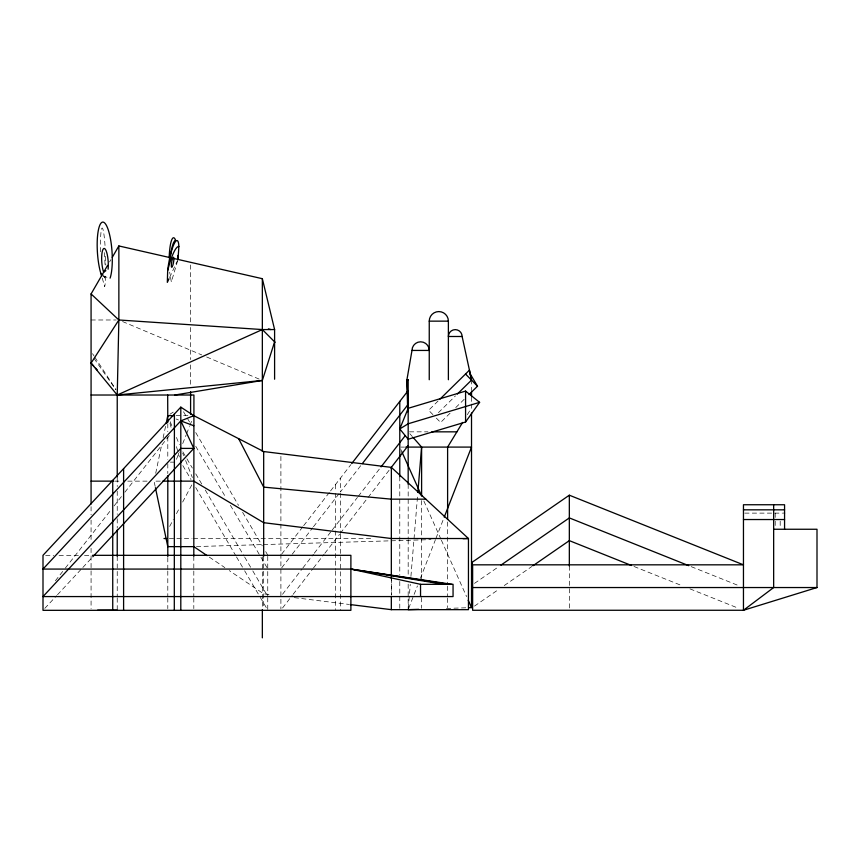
<?xml version="1.0" encoding="UTF-8"?>
<svg xmlns="http://www.w3.org/2000/svg" width="860" height="860" viewBox="0 0 860 860"><rect width="100%" height="100%" fill="white"/><g stroke="black" fill="none" stroke-linecap="round" stroke-linejoin="round"><path stroke-width="0.64" stroke-dasharray="4.3 3.22" d="M408.285 608.332L410.263 584.349M410.929 576.351L417.637 495.07M155.703 473.279L161.755 444.459M163.131 437.912L165.604 426.119M177.633 260.698L171.344 281.994L169.667 272.168M408.661 608.418L417.433 585.907M420.357 578.404L435.461 539.639M435.945 538.392L443.738 518.376M176.472 459.304L179.364 452.027M182.728 443.545L186.104 435.052M186.588 433.838L189.469 426.56M189.952 425.345L192.361 419.282M169.581 277.543L177.45 260.655M169.656 526.428L173.376 519.462M176.472 513.656L179.568 507.851M182.664 502.046L192.565 483.46M109.596 261.945L110.919 259.666M467.335 414.692L471.517 407.833L471.517 403.824M281.714 554.055L302.881 526.696M303.688 525.643L329.745 491.963M330.562 490.92L350.923 464.583M281.714 567.804L291.486 555.184M292.292 554.13L312.642 527.814M313.459 526.761L339.528 493.081M360.695 465.701L340.345 492.017L340.345 478.267M282.531 594.26L302.064 568.997M302.881 567.944L313.459 554.27M314.276 553.216L331.369 531.115M332.186 530.061L357.438 497.413M358.254 496.36L380.238 467.947M282.531 608.009L292.292 595.378M293.11 594.324L312.642 569.073M313.459 568.019L324.048 554.334M324.854 553.281L339.528 534.329M340.345 533.275L367.209 498.542M368.026 497.488L390.01 469.065M55.405 580.758L64.5 569.159M65.328 568.105L110.811 510.12M114.122 505.906L121.561 496.413M124.872 492.2L169.527 435.267M44.806 608.375L56.588 595.722M57.491 594.744L81.936 568.449M82.85 567.482L91.902 557.742M438.095 400.986L428.645 410.285L434.633 416.369M438.417 412.66L455.435 395.923M450.081 413.176L440.621 422.464L435.483 417.24M455.746 407.597L464.26 399.233M474.494 583.381L498.757 566.633M474.494 606.096L498.757 589.347M504.272 585.542L531.835 566.514M169.968 414.23L173.215 412.101M446.437 608.428L466.238 607.784M196.488 546.562L262.139 544.616M263.472 544.573L430.935 539.629M91.074 319.985L116.207 319.985M176.117 415.649L189.436 415.649M409.489 431.838L427.925 431.838M400.986 447.092L404.576 447.092M170.398 462.142L175.601 462.142M114.606 481.138L121.894 481.138M127.753 481.138L147.479 481.138M160.304 481.138L154.048 481.138L155.155 486.384M744.771 513.119L772.162 513.119M774.656 513.119L782.632 513.119M169.334 538.521L192.059 538.521M193.403 538.521L372.606 538.521M45.677 555.323L53.707 555.323M59.06 555.323L79.142 555.323M84.495 555.323L91.192 555.323M268.986 594.496L263.676 593.841L229.298 570.61M294.26 597.635L348.773 604.397M102.824 276.092L108.876 277.812M691.225 566.654L739.729 586.058M634.003 566.493L682.517 585.896M689.978 588.874L738.493 608.278M176.074 418.981L178.439 419.938M122.571 321.554L201.734 354.911M206.679 356.997L259.87 379.4M209.335 557.13L224.858 567.611M409.854 433.741L412.37 436.6M94.073 358.48L115.853 389.72M92.536 353.664L93.998 355.9M94.729 357.029L115.928 389.537M183.524 411.768L189.63 422.174M195.747 432.569L238.542 505.4M242.617 512.334L262.311 545.863M265.708 551.636L267.75 555.108M195.747 446.318L225.632 497.188M230.383 505.282L260.279 556.14M260.956 557.301L267.062 567.707M182.847 451.865L186.244 457.638M186.921 458.799L192.35 468.044M195.747 473.828L201.863 484.234M205.26 490.006L243.971 555.904M244.649 557.054L252.12 569.771M252.808 570.933L266.385 594.045M182.847 465.615L190.995 479.482M195.747 487.577L235.823 555.775M236.5 556.936L243.971 569.653M244.649 570.803L259.591 596.238M260.279 597.399L267.062 608.955M400.878 449.543L401.975 451.994M423.873 501.014L440.847 538.994M441.395 540.22L466.582 596.593M170.205 421.712L172.14 426.56M176.472 437.471L179.364 444.749M182.728 453.241L183.696 455.671M185.62 460.519L192.361 477.504M169.968 423.399L171.054 427.269M176.472 446.641L177.912 451.812M178.278 453.102L179.364 456.972M103.566 274.791L104.469 278.027A15.007 1.268 88.2 0 0 104.856 275.157M102.286 278.178L104.651 286.67A29.874 2.537 88.2 0 0 105.726 273.716M780.192 521.181L780.192 528.104M775.204 513.119L775.204 517.731M775.204 521.181L775.204 528.104M569.331 566.073L569.331 608.923M471.517 379.733L471.517 390.676M471.517 397.127L471.517 402.555M447.608 522.009L447.608 584.875M447.608 586.219L447.608 596.915M447.608 598.248L447.608 607.622M421.604 500.606L421.604 578.769M421.604 597.582L421.604 608.321M408.177 484.266L408.177 538.962M408.177 539.8L408.177 576.318M408.177 584.144L408.177 609.665M399.782 476.655L399.782 575.028M399.782 581.457L399.782 608.332M340.345 493.328L340.345 532.781M340.345 534.103L340.345 609.665M335.443 484.599L335.443 492.103M335.443 493.35L335.443 570.008M335.443 571.083L335.443 609.665M280.897 456.37L280.897 608.858M267.75 556.355L267.75 568.858M267.75 571.481L267.75 596.356M267.75 597.614L267.75 610.116M263.676 556.248L263.676 608.063M262.343 556.807L262.343 608.342M193.812 556.28L193.812 569.696M193.812 571.04L193.812 596.539M193.812 597.872L193.812 608.611M190.597 264.977L190.597 324.779M190.597 327.456L190.597 359.555M190.597 364.909L190.597 387.645M167.797 423.614L167.797 431.688M167.797 436.901L167.797 459.487M167.797 463.766L167.797 473.537M167.797 557.624L167.797 569.933M167.797 571.04L167.797 596.614M167.797 597.872L167.797 608.622M117.229 477.848L117.229 486.513M117.229 491.21L117.229 514.431M117.229 518.752L117.229 528.158M117.229 556.377L117.229 597.012M117.229 598.022L117.229 610.321M91.074 506.669L91.074 514.807M91.074 520.096L91.074 541.649M91.074 548.314L91.074 608.772M100.427 251.776A29.874 2.537 88.2 0 1 101.953 228.158A29.874 2.537 88.2 0 1 105.092 246.444M105.576 256.301A29.874 2.537 88.2 0 1 105.78 265.052M104.243 252.603A15.007 1.268 88.2 0 1 105.038 266.589M391.343 578.791L391.332 594.905L391.332 578.791"/><path stroke-width="1.29" d="M174.408 414.015L174.3 610.321M169.022 278.758L167.334 282.37L167.668 270.588A23.241 4.3 -79.9 0 1 173.956 244.219A23.241 4.3 -79.9 0 1 178.869 246.508L178.009 259.451A23.725 4.45 -90 0 0 177.88 255.452M117.229 477.171L117.229 395.019L118.863 319.985L118.863 245.949L171.032 257.849M417.863 492.404L421.604 447.092L413.208 437.557M411.983 350.439L429.248 350.439A8.632 8.632 0 0 0 420.615 341.807A8.632 8.632 0 0 0 411.983 350.439L406.93 379.733L407.694 411.8M166.152 423.507L167.797 415.649M174.924 395.019L262.343 380.442L274.598 341.85M444.233 517.129L471.517 447.092L405.78 447.092M399.782 428.936L408.177 408.306L465.572 391.085L479.6 402.34L465.572 422.023L408.177 439.245L399.782 428.936L408.177 423.776L479.6 402.34M91.074 504.067L91.074 293.948L107.607 265.375M112.241 257.376L118.863 245.949M462.637 422.421L447.608 447.092L447.608 519.332M262.343 380.442L117.229 395.019L91.074 363.124L118.863 319.985L262.343 329.563L274.598 329.563L274.598 379.217M351.74 463.529L408.177 390.58M362.329 463.604L408.177 404.329M381.055 466.894L405.125 435.784M390.827 468.012L408.177 445.587M350.106 604.558L391.332 609.665L468.453 609.665L468.453 538.521L391.364 467.378L263.676 451.543L193.812 415.649L180.804 407.145L43 555.323L43 610.321L350.891 610.321L350.891 555.323L92.536 555.323M92.805 556.764L193.812 448.393L180.804 420.895L193.812 415.649M439.987 399.126L469.442 370.176L471.517 380.12L457.327 394.063M468.99 394.579L477.504 386.215L470.269 374.025L471.517 380.12M773.656 529.255L817 529.255L817 587.541L743.459 610.267L472.635 610.267L472.635 564.826L743.459 564.826L569.331 495.199L472.29 562.182L472.29 607.622M500.961 565.106L569.331 517.913L688.731 565.665M532.942 565.751L569.331 540.639L631.519 565.504M105.877 270.696L103.662 272.19A13.287 3.214 86.2 0 1 101.899 253.797A13.287 3.214 86.2 0 1 106.178 250.905A13.287 3.214 86.2 0 1 108.102 269.201M117.229 395.019L262.343 329.563L275.05 342.301M408.177 609.665L418.734 609.332M468.872 607.697L471.517 607.622L471.517 413.069M463.088 538.683L468.453 538.521L391.332 538.521L263.676 522.687L193.812 481.138L162.798 481.138M429.248 379.733L429.248 321.145L448.382 321.145L448.382 379.733M462.132 336.496L448.382 336.496A6.88 6.88 0 0 1 455.262 329.627A6.88 6.88 0 0 1 462.132 336.496L471.022 377.454M91.074 395.019L193.93 395.019L193.812 556.28M167.678 415.649L174.3 415.649M192.629 415.649L193.93 415.649M431.881 431.838L456.896 431.838M193.812 448.393L180.804 448.393L43 596.571L453.059 596.571L453.059 584.316L420.54 584.316L350.891 569.073L43 569.073L180.804 420.895L193.812 425.754M391.364 467.378L391.332 578.791M91.074 481.138L113.305 481.138M425.818 499.165L391.332 499.165L263.676 487.115L238.639 438.675M743.459 509.829L784.567 509.829M783.976 513.119L784.567 513.119M743.459 519.537L784.567 519.537M163.98 538.521L166.657 538.521M472.635 587.541L817 587.541M97.61 610.17L117.229 610.116M451.952 584.316L350.891 569.073L448.705 584.316M373.39 572.771L443.534 584.316M173.645 258.451L262.343 278.694L274.598 329.563M268.395 328.885L270.825 329.563M207.12 555.625L193.812 546.637L167.797 546.637L155.424 487.695M91.074 293.948L118.863 319.985M465.529 374.025L477.504 386.215M91.074 363.124L93.761 366.113M95.546 368.101L97.341 370.101M401.975 451.994L421.679 496.112M468.227 600.269L471.517 607.622M784.567 529.255L784.567 504.745L743.459 504.745L743.459 610.267L773.656 587.541L773.656 504.745M569.331 495.199L569.331 566.095M471.517 391.773L471.517 395.955M465.572 391.085L465.572 422.023M421.604 447.092L421.604 495.467M420.54 584.316L420.54 596.571M408.177 408.306L408.177 484.266M399.782 401.426L399.782 476.655M391.332 596.249L391.332 609.665M263.676 451.543L263.676 556.248M262.343 278.694L262.343 451.5M262.343 609.686L262.343 637.841M190.597 391.644L190.597 414.316M180.804 407.145L180.804 610.321M167.678 395.019L167.797 422.325M167.797 475.795L167.797 556.592M123.603 468.646L123.603 610.321M117.229 529.953L117.229 556.377M112.735 480.342L112.735 610.321M429.248 321.145A9.568 9.568 0 0 1 438.815 311.578A9.568 9.568 0 0 1 448.382 321.145M169.173 257.892A23.725 4.45 -90 0 1 175.548 240.209A36.421 6.826 90 0 0 170.162 258.742M167.668 270.588A39.893 7.375 -79.9 0 1 178.869 246.508M110.091 278.145A30.207 7.31 86.2 0 0 109.392 233.845A30.207 7.31 86.2 0 0 98.266 230.695A30.207 7.31 86.2 0 0 101.609 275.748A29.874 2.537 88.2 0 1 101.405 273.448M172.387 266.482A5.085 0.935 -79.9 0 1 171.549 262.88A5.085 0.935 -79.9 0 1 173.709 257.484A5.085 0.935 -79.9 0 1 172.72 265.643M408.177 379.733L406.93 379.733L408.177 407.833L408.177 379.733"/></g></svg>
